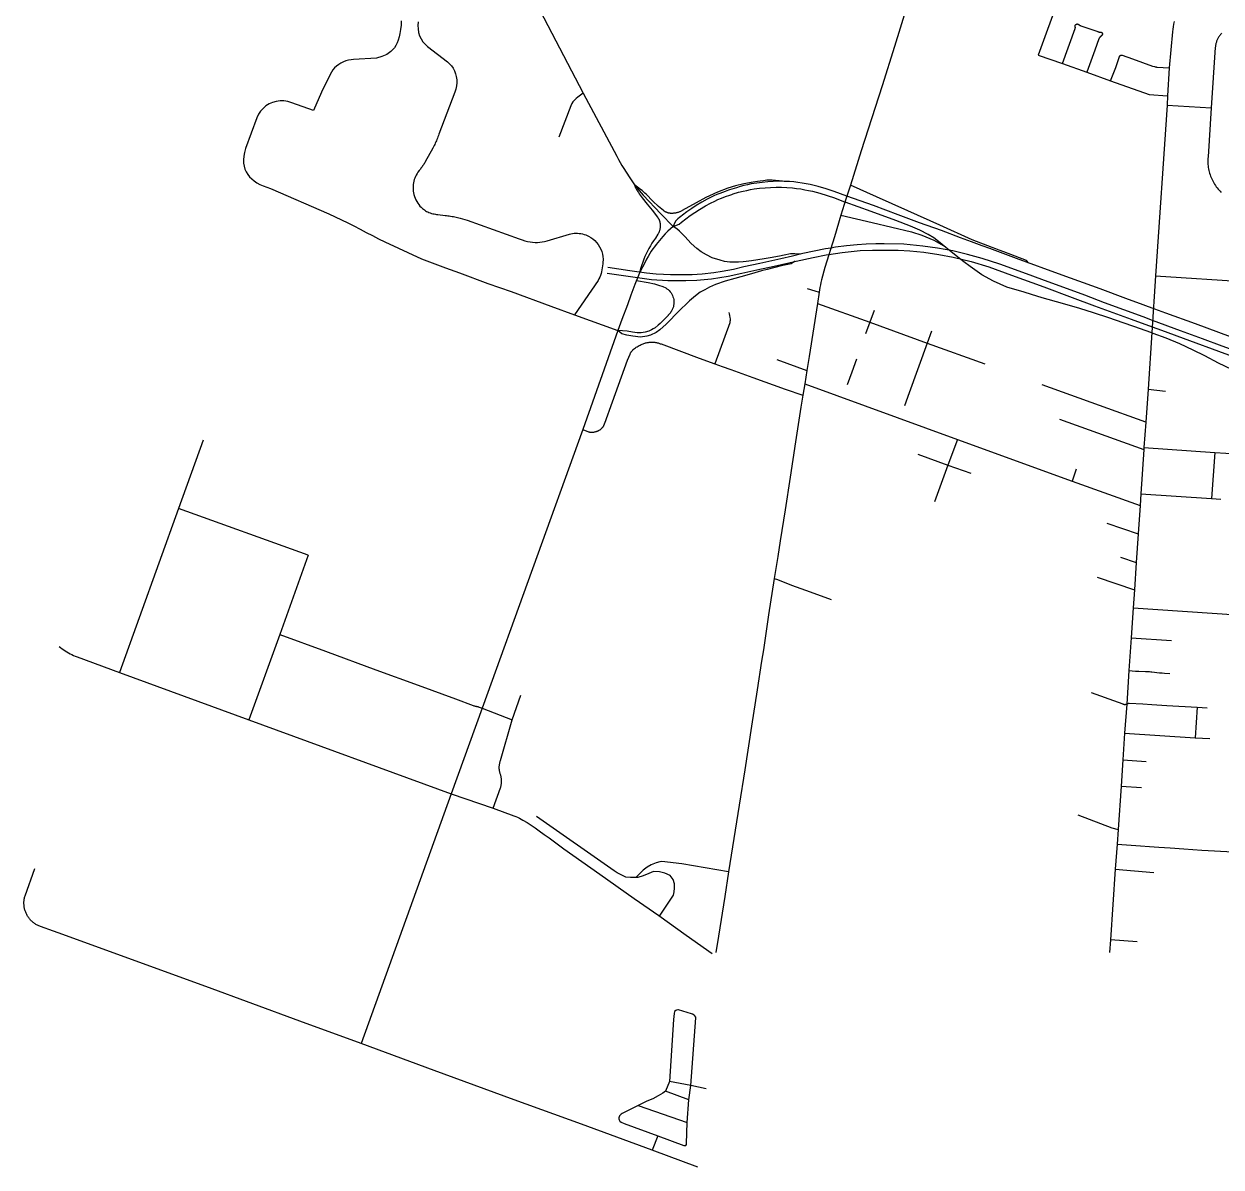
# Model space of a CAD drawing. Header units: inches. Extents: x 326453 to 344102, y 4677180 to 4689621.
# Drawn here: x 326453 to 330396, y 4679215 to 4682980 of the extents above; entities that cross this region are included whole.
import ezdxf

# ---------------------------------------------------------------- set-up
doc = ezdxf.new("R2010")
doc.units = ezdxf.units.IN
doc.header["$MEASUREMENT"] = 0
doc.layers.add('Street_Centreline', color=7, linetype='Continuous')

msp = doc.modelspace()

# ---------------------------------------------------------------- linework, layer by layer
at = {"layer": 'Street_Centreline'}
for p, q in [((329918.5441, 4683221.5143), (329793.4729, 4682877.283)), ((329793.4729, 4682877.283), (329873.5642, 4682849.3581)), ((329873.5642, 4682849.3581), (329953.3705, 4682821.1481)), ((330225.3698, 4682835.114), (330219.5303, 4682743.7576)), ((329953.3706, 4682821.1481), (330032.1751, 4682793.1782)), ((330219.5303, 4682743.7576), (330217.9421, 4682712.5799)), ((330217.9421, 4682712.5799), (330180.464, 4682150.0322)), ((330217.9421, 4682712.5799), (330363.4793, 4682703.2972)), ((330180.464, 4682150.0322), (330155.2799, 4681777.148)), ((330180.464, 4682150.0322), (330790.1912, 4682111.0952)), ((329071.9139, 4682096.4325), (329066.5932, 4682059.5493)), ((329066.5932, 4682059.5493), (329038.9545, 4681884.5792)), ((329066.5932, 4682059.5493), (329239.2561, 4681997.771)), ((329253.2513, 4682036.2991), (329239.2561, 4681997.771)), ((328266.2358, 4682022.0191), (328409.4536, 4681970.3095)), ((329239.2561, 4681997.771), (329225.1688, 4681959.1142)), ((329239.2561, 4681997.771), (329428.3255, 4681929.1252)), ((328409.4536, 4681970.3095), (328293.3453, 4681644.2999)), ((329442.4597, 4681967.6028), (329428.3255, 4681929.1252)), ((329428.3255, 4681929.1252), (329368.4844, 4681764.9136)), ((329428.3255, 4681929.1252), (329617.3947, 4681860.4794)), ((329038.9545, 4681884.5792), (329031.697, 4681838.6352)), ((329194.7639, 4681875.8244), (329179.4197, 4681833.5713)), ((328932.5186, 4681874.8211), (329031.697, 4681838.6352)), ((329031.697, 4681838.6352), (329024.71, 4681794.403)), ((329179.4196, 4681833.5709), (329164.0753, 4681791.3179)), ((329024.71, 4681794.403), (329017.9173, 4681757.1967)), ((329024.71, 4681794.403), (329527.7072, 4681611.6179)), ((329368.4844, 4681764.9136), (329352.8975, 4681722.1411)), ((329995.5309, 4681723.181), (329806.4639, 4681791.8336)), ((330155.2799, 4681777.148), (330147.9078, 4681668.422)), ((330155.2799, 4681777.148), (330212.5915, 4681770.408)), ((330147.9078, 4681668.422), (329995.5309, 4681723.181)), ((329864.2114, 4681678.7848), (330141.4649, 4681577.8732)), ((328293.3453, 4681644.2999), (327961.7382, 4680726.6584)), ((330147.9078, 4681668.422), (330141.9107, 4681584.6246)), ((327043.3024, 4681608.6197), (326962.0511, 4681384.556)), ((329527.7072, 4681611.6179), (329496.3404, 4681527.2478)), ((329527.7072, 4681611.6179), (329905.5523, 4681474.2829)), ((329396.7448, 4681562.9462), (329496.3404, 4681527.2478)), ((330141.4649, 4681577.8732), (330131.8541, 4681432.3318)), ((330141.9107, 4681584.6246), (330141.4649, 4681577.8732)), ((330141.9107, 4681584.6246), (330375.1892, 4681568.6701)), ((330375.1892, 4681568.6701), (330364.7864, 4681417.1308)), ((330375.1892, 4681568.6701), (330938.8661, 4681530.8849)), ((329496.3404, 4681527.2478), (329452.3371, 4681405.9288)), ((329496.3404, 4681527.2478), (329572.0282, 4681500.2605)), ((329919.0296, 4681513.2336), (329905.5523, 4681474.2829)), ((329905.5523, 4681474.2829), (330129.335, 4681393.4566)), ((330131.8541, 4681432.3318), (330129.335, 4681393.4566)), ((330131.8541, 4681432.3318), (330364.7864, 4681417.1308)), ((330364.7864, 4681417.1308), (330394.6245, 4681415.1841)), ((326962.0511, 4681384.556), (326767.21, 4680844.1648)), ((327388.8832, 4681229.9822), (326962.0511, 4681384.556)), ((330129.335, 4681393.4566), (330123.0033, 4681300.6398)), ((330019.9298, 4681335.8005), (330123.0033, 4681300.6398)), ((330123.0033, 4681300.6398), (330116.5643, 4681206.251)), ((327388.8832, 4681229.9822), (327295.8191, 4680968.6165)), ((330064.278, 4681224.087), (330116.5643, 4681206.251)), ((330116.5643, 4681206.251), (330110.4129, 4681116.077)), ((329987.8604, 4681157.3668), (330110.4129, 4681116.077)), ((330110.4129, 4681116.077), (330106.154, 4681056.6376)), ((330106.154, 4681056.6376), (330099.572, 4680957.5693)), ((330106.154, 4681056.6376), (330448.1337, 4681033.425)), ((327295.8191, 4680968.6165), (327194.0478, 4680688.2078)), ((330099.572, 4680957.5693), (330092.2268, 4680849.9515)), ((330099.572, 4680957.5693), (330232.9783, 4680949.0631)), ((326767.21, 4680844.1648), (327194.0478, 4680688.2078)), ((330092.2268, 4680849.9515), (330085.3038, 4680739.9665)), ((328061.1313, 4680688.5455), (328089.0606, 4680769.6253)), ((330085.3038, 4680739.9665), (330078.1661, 4680643.8991)), ((327961.7382, 4680726.6584), (327859.8836, 4680444.8008)), ((327961.7382, 4680726.6584), (328061.1313, 4680688.5455)), ((330317.7199, 4680729.8913), (330310.8739, 4680629.1311)), ((330317.7199, 4680729.8913), (330350.5461, 4680727.7564)), ((327194.0478, 4680688.2078), (327859.8836, 4680444.8008)), ((330078.1661, 4680643.8991), (330072.444, 4680556.764)), ((330078.1661, 4680643.8991), (330310.8739, 4680629.1311)), ((330310.8739, 4680629.1311), (330358.8296, 4680626.0878)), ((330072.444, 4680556.764), (330066.6197, 4680469.6397)), ((330072.444, 4680556.764), (330148.6601, 4680550.7543)), ((330066.6197, 4680469.6397), (330056.5438, 4680326.7243)), ((330066.6197, 4680469.6397), (330133.6146, 4680464.7324)), ((327859.8836, 4680444.8008), (327563.7072, 4679621.5329)), ((327859.8836, 4680444.8008), (327998.5649, 4680396.5657)), ((330056.5438, 4680326.7243), (330053.7218, 4680278.9835)), ((330053.7218, 4680278.9835), (330047.6322, 4680195.7093)), ((330047.6322, 4680195.7093), (330031.5121, 4679963.5525)), ((330047.6322, 4680195.7093), (330174.3217, 4680185.5398)), ((326565.3772, 4679986.36), (326550.6303, 4679991.6985)), ((327051.8975, 4679809.3892), (326565.3772, 4679986.36)), ((330031.5121, 4679963.5525), (330028.8809, 4679921.9028)), ((330119.1409, 4679957.2688), (330031.5121, 4679963.5525)), ((327361.5885, 4679695.7163), (327051.8975, 4679809.3892)), ((327563.7072, 4679621.5329), (327361.5885, 4679695.7163)), ((327804.4554, 4679533.3589), (327563.7072, 4679621.5329)), ((328067.6379, 4679436.7642), (327804.4554, 4679533.3589)), ((328579.5558, 4679496.8796), (328565.6772, 4679465.071)), ((328648.9939, 4679483.9163), (328579.5558, 4679496.8796)), ((328642.5325, 4679436.2382), (328648.9939, 4679483.9163)), ((328700.5265, 4679473.0388), (328648.9939, 4679483.9163)), ((328289.4139, 4679355.7667), (328067.6379, 4679436.7642)), ((328642.5325, 4679436.2382), (328565.6772, 4679465.071)), ((328637.7905, 4679361.978), (328642.5325, 4679436.2382)), ((328475.573, 4679417.882), (328637.7905, 4679361.978)), ((328521.8272, 4679270.5155), (328289.4139, 4679355.7667)), ((328540.3731, 4679317.3144), (328521.8272, 4679270.5155)), ((328672.9994, 4679215.0026), (328521.8272, 4679270.5155))]:
    msp.add_line(p, q, dxfattribs=at)
for points in [[(327982.4445, 4683387.7853), (327988.8931, 4683355.3158), (327990.1669, 4683349.3918), (327991.6264, 4683343.5108), (327993.2701, 4683337.6786), (327995.0966, 4683331.9011), (327997.1039, 4683326.1839), (327999.2901, 4683320.5326), (328001.6531, 4683314.953), (328004.1904, 4683309.4504), (328006.8995, 4683304.0304), (328062.6422, 4683198.6487), (328295.2605, 4682752.4136)], [(329384.7465, 4683117.0395), (329320.2947, 4682905.6721), (329279.3756, 4682776.5108), (329211.0045, 4682562.4686), (329174.8527, 4682448.7737)], [(327695.7417, 4682990.6701), (327694.9097, 4682975.5134), (327693.5065, 4682961.6171), (327691.5324, 4682948.9243), (327688.9876, 4682937.3785), (327685.8723, 4682926.9227), (327682.1869, 4682917.5004), (327677.9316, 4682909.0548), (327673.1067, 4682901.5292), (327661.7492, 4682889.0109), (327648.1164, 4682879.4918), (327632.2104, 4682872.518), (327614.0336, 4682867.6357), (327538.9442, 4682862.7201), (327530.3484, 4682862.0989), (327521.7704, 4682860.6012), (327513.3069, 4682858.2631), (327505.0549, 4682855.1212), (327497.1112, 4682851.2117), (327489.5726, 4682846.5709), (327482.536, 4682841.2352), (327476.0983, 4682835.2409), (327470.3561, 4682828.6244), (327465.4065, 4682821.4221), (327461.3462, 4682813.6701), (327433.4891, 4682755.0771), (327406.1076, 4682695.1234)], [(327751.7037, 4682986.4964), (327750.7045, 4682974.9787), (327751.1552, 4682963.5101), (327753.0223, 4682952.2634), (327756.2719, 4682941.4114), (327760.8703, 4682931.1269), (327766.7839, 4682921.5827), (327773.9789, 4682912.9516), (327782.4215, 4682905.4064), (327848.0048, 4682855.0548), (327855.051, 4682848.8576), (327861.2829, 4682841.7573), (327866.652, 4682833.8611), (327871.1095, 4682825.2763), (327874.6068, 4682816.1103), (327877.0953, 4682806.4704), (327878.5264, 4682796.4639), (327878.8513, 4682786.198), (327878.0215, 4682775.7802), (327875.9884, 4682765.3176), (327872.7032, 4682754.9177), (327819.8887, 4682616.462), (327818.2713, 4682612.2524), (327816.6284, 4682608.0496), (327814.9543, 4682603.8574), (327813.2432, 4682599.6794), (327811.4895, 4682595.5195), (327809.6875, 4682591.3814), (327807.8313, 4682587.269), (327805.9152, 4682583.1859), (327803.9337, 4682579.1359), (327801.8808, 4682575.1227), (327799.7509, 4682571.1503), (327774.6453, 4682525.447), (327772.9571, 4682522.7368), (327771.2536, 4682520.0694), (327769.5343, 4682517.4402), (327767.7982, 4682514.8447), (327766.0449, 4682512.2786), (327764.2735, 4682509.7372), (327762.4835, 4682507.216), (327760.674, 4682504.7105), (327758.8444, 4682502.2163), (327756.994, 4682499.7287), (327755.1221, 4682497.2434), (327750.7587, 4682491.4829), (327747.6782, 4682487.0821), (327744.8995, 4682482.4278), (327742.4303, 4682477.555), (327740.2784, 4682472.4984), (327738.4516, 4682467.2928), (327736.9576, 4682461.9731), (327735.8043, 4682456.5742), (327734.9995, 4682451.1308), (327734.5509, 4682445.6778), (327734.4663, 4682440.25), (327734.7535, 4682434.8823), (327735.2372, 4682429.4677), (327736.0075, 4682423.7077), (327737.2509, 4682417.9036), (327738.9453, 4682412.1067), (327741.0691, 4682406.3685), (327743.6003, 4682400.7402), (327746.5172, 4682395.2733), (327749.7978, 4682390.0191), (327753.4204, 4682385.029), (327757.3631, 4682380.3543), (327761.6041, 4682376.0465), (327766.1215, 4682372.1568), (327772.2523, 4682367.3249), (327775.6953, 4682364.8353), (327779.3264, 4682362.6211), (327783.1215, 4682360.6647), (327787.0569, 4682358.9484), (327791.1086, 4682357.4544), (327795.2528, 4682356.1653), (327799.4656, 4682355.0632), (327803.7231, 4682354.1305), (327808.0015, 4682353.3496), (327812.2769, 4682352.7027), (327816.5253, 4682352.1723), (327840.4921, 4682349.4615), (327844.9812, 4682348.9254), (327849.466, 4682348.3315), (327853.9444, 4682347.6777), (327858.4144, 4682346.9619), (327862.8741, 4682346.1822), (327867.3215, 4682345.3363), (327871.7546, 4682344.4224), (327876.1713, 4682343.4382), (327880.5698, 4682342.3817), (327884.9479, 4682341.251), (327889.3038, 4682340.0438), (327912.3092, 4682333.4448), (328084.4983, 4682272.0459), (328093.9445, 4682268.7006), (328103.012, 4682265.9487), (328111.7512, 4682263.7796), (328120.2126, 4682262.1826), (328128.4468, 4682261.1472), (328136.5044, 4682260.6627), (328144.4358, 4682260.7187), (328152.2916, 4682261.3044), (328160.1224, 4682262.4093), (328167.9786, 4682264.0228), (328175.9109, 4682266.1343), (328249.5405, 4682287.9091), (328254.7652, 4682289.2392), (328260.1179, 4682290.1888), (328265.5642, 4682290.7657), (328271.0699, 4682290.9774), (328276.6008, 4682290.8315), (328282.1224, 4682290.3357), (328287.6006, 4682289.4977), (328293.0011, 4682288.325), (328298.2895, 4682286.8254), (328303.4316, 4682285.0063), (328308.3931, 4682282.8756), (328312.8354, 4682280.7877), (328319.9944, 4682276.86), (328326.7831, 4682272.0308), (328333.1359, 4682266.4065), (328338.987, 4682260.0935), (328344.271, 4682253.1983), (328348.922, 4682245.8272), (328352.8746, 4682238.0866), (328356.0631, 4682230.083), (328358.4218, 4682221.9228), (328359.8852, 4682213.7123), (328360.3876, 4682205.558), (328360.3876, 4682202.4614), (328359.8641, 4682196.0765), (328359.2524, 4682189.643), (328358.5168, 4682183.1915), (328357.6214, 4682176.7525), (328356.5307, 4682170.3562), (328355.2088, 4682164.0332), (328353.6201, 4682157.814), (328351.7288, 4682151.7289), (328349.4991, 4682145.8084), (328346.8954, 4682140.083), (328343.882, 4682134.583), (328266.2358, 4682022.0191)], [(329873.5642, 4682849.3581), (329915.2389, 4682964.561), (329915.3651, 4682964.9289), (329915.479, 4682965.3008), (329915.5803, 4682965.6763), (329915.669, 4682966.055), (329915.7451, 4682966.4365), (329915.8083, 4682966.8202), (329915.8588, 4682967.2059), (329915.8963, 4682967.5931), (329915.9208, 4682967.9812), (329915.9324, 4682968.37), (329915.931, 4682968.759), (329915.9166, 4682969.1477), (329915.8892, 4682969.5356), (329915.8489, 4682969.9225), (329915.7956, 4682970.3078), (329915.7296, 4682970.6911), (329915.6507, 4682971.072), (329915.5592, 4682971.45), (329915.5034, 4682971.6815), (329915.4557, 4682971.9147), (329915.4161, 4682972.1495), (329915.3848, 4682972.3856), (329915.3617, 4682972.6226), (329915.3469, 4682972.8602), (329915.3405, 4682973.0982), (329915.3423, 4682973.3363), (329915.3524, 4682973.5742), (329915.3709, 4682973.8116), (329915.3976, 4682974.0482), (329915.4326, 4682974.2837), (329915.4757, 4682974.5179), (329915.527, 4682974.7504), (329915.5864, 4682974.9809), (329915.6539, 4682975.2093), (329915.7292, 4682975.4352), (329915.8124, 4682975.6583), (329915.9033, 4682975.8783), (329916.0018, 4682976.0951), (329916.1079, 4682976.3083), (329916.2213, 4682976.5176), (329916.342, 4682976.7229), (329916.4698, 4682976.9238), (329916.6045, 4682977.1201), (329916.7459, 4682977.3117), (329916.894, 4682977.4981), (329917.0485, 4682977.6793), (329917.2092, 4682977.855), (329917.376, 4682978.0249), (329917.5486, 4682978.189), (329917.7268, 4682978.3469), (329917.9104, 4682978.4985), (329918.0992, 4682978.6435), (329918.2929, 4682978.7819), (329918.4914, 4682978.9135), (329918.6943, 4682979.0381), (329918.9015, 4682979.1554), (329919.1126, 4682979.2655), (329919.3274, 4682979.3682), (329919.5457, 4682979.4633), (329919.7672, 4682979.5507), (329919.9916, 4682979.6303), (329920.2186, 4682979.702), (329920.448, 4682979.7658), (329920.6795, 4682979.8215), (329920.9128, 4682979.8691), (329921.1476, 4682979.9086), (329921.3837, 4682979.9398), (329921.6207, 4682979.9627), (329921.8583, 4682979.9774), (329922.0963, 4682979.9838), (329922.3344, 4682979.9818), (329922.5723, 4682979.9715), (329922.8097, 4682979.953), (329923.0463, 4682979.9261), (329923.2818, 4682979.8911), (329923.5159, 4682979.8478), (329923.7484, 4682979.7963), (329923.979, 4682979.7368), (329924.2073, 4682979.6693), (329924.4331, 4682979.5938), (329924.6562, 4682979.5106), (329924.8762, 4682979.4195), (329925.0929, 4682979.3209), (329925.306, 4682979.2147), (329925.5153, 4682979.1012), (329925.7205, 4682978.9804), (329925.9214, 4682978.8525), (329926.1176, 4682978.7177), (329926.3091, 4682978.5762), (329926.4955, 4682978.428), (329926.6766, 4682978.2734), (329927.1951, 4682977.83), (329927.728, 4682977.404), (329928.2747, 4682976.9959), (329928.8346, 4682976.606), (329929.4071, 4682976.235), (329929.9915, 4682975.883), (329930.5873, 4682975.5506), (329931.1938, 4682975.2381), (329931.8102, 4682974.9458), (329932.436, 4682974.6741), (329933.0705, 4682974.4232), (329933.7128, 4682974.1934), (329989.4805, 4682954.6221), (329990.2255, 4682954.374), (329990.9782, 4682954.1499), (329991.7376, 4682953.9501), (329992.5031, 4682953.7747), (329993.2738, 4682953.624), (329994.0489, 4682953.498), (329994.8276, 4682953.397), (329995.8444, 4682953.2997), (329996.864, 4682953.2381), (329997.8851, 4682953.2123), (329998.9065, 4682953.2223), (329999.1153, 4682953.2243), (329999.3241, 4682953.2191), (329999.5326, 4682953.2067), (329999.7406, 4682953.187), (329999.9477, 4682953.1601), (330000.1537, 4682953.126), (330000.3585, 4682953.0848), (330000.5617, 4682953.0364), (330000.7631, 4682952.9811), (330000.9624, 4682952.9187), (330001.1595, 4682952.8495), (330001.354, 4682952.7735), (330001.5458, 4682952.6907), (330001.7346, 4682952.6014), (330001.9201, 4682952.5055), (330002.1022, 4682952.4032), (330002.2807, 4682952.2947), (330002.4552, 4682952.18), (330002.6257, 4682952.0594), (330002.7919, 4682951.9328), (330002.9536, 4682951.8006), (330003.1105, 4682951.6628), (330003.2626, 4682951.5197), (330003.4097, 4682951.3714), (330003.5515, 4682951.218), (330003.6878, 4682951.0598), (330003.8186, 4682950.897), (330003.9436, 4682950.7297), (330004.0628, 4682950.5581), (330004.1759, 4682950.3825), (330004.2829, 4682950.2031), (330004.3835, 4682950.0201), (330004.4777, 4682949.8337), (330004.5654, 4682949.6442), (330004.6465, 4682949.4517), (330004.7208, 4682949.2565), (330004.7882, 4682949.0588), (330004.8488, 4682948.8589), (330004.9023, 4682948.657), (330004.9489, 4682948.4534), (330004.9883, 4682948.2483), (330005.0205, 4682948.042), (330005.0456, 4682947.8346), (330005.0634, 4682947.6265), (330005.074, 4682947.4179), (330005.0774, 4682947.2091), (330005.0735, 4682947.0002), (330005.0623, 4682946.7917), (330005.0439, 4682946.5836), (330005.0182, 4682946.3764), (330004.9854, 4682946.1701), (330004.9454, 4682945.9651), (330004.8983, 4682945.7616), (330004.8442, 4682945.5599), (330004.783, 4682945.3602), (330004.715, 4682945.1627), (330004.6402, 4682944.9677), (330004.5586, 4682944.7754), (330004.3662, 4682944.3628), (330004.1595, 4682943.9571), (330003.9387, 4682943.5589), (330003.7041, 4682943.1687), (330003.456, 4682942.787), (330003.1946, 4682942.4142), (330002.9203, 4682942.0508), (330002.6334, 4682941.6972), (330002.3344, 4682941.3539), (330002.0234, 4682941.0213), (330001.701, 4682940.6998), (330001.3676, 4682940.3898), (330001.0235, 4682940.0917), (330000.6691, 4682939.8058), (330000.3049, 4682939.5326), (329999.7972, 4682939.152), (329999.3027, 4682938.7544), (329998.8221, 4682938.3402), (329998.3558, 4682937.9099), (329997.9044, 4682937.4639), (329997.4684, 4682937.0029), (329997.0484, 4682936.5274), (329996.6447, 4682936.0378), (329996.258, 4682935.5347), (329995.8886, 4682935.0189), (329995.5369, 4682934.4907), (329995.2034, 4682933.9509), (329994.8885, 4682933.4001), (329994.5925, 4682932.8389), (329994.3157, 4682932.2679), (329994.0585, 4682931.6878), (329993.8212, 4682931.0994), (329993.604, 4682930.5032), (329980.0156, 4682893.4175), (329953.3706, 4682821.1481)], [(330240.8922, 4682987.557), (330239.215, 4682979.2525), (330237.8041, 4682970.8987), (330236.6612, 4682962.504), (330235.7873, 4682954.077), (330225.3698, 4682835.114)], [(330397.4519, 4682949.3673), (330395.7016, 4682947.4315), (330394.0182, 4682945.4373), (330392.4035, 4682943.387), (330390.8594, 4682941.283), (330389.3877, 4682939.1278), (330387.9901, 4682936.9238), (330386.6682, 4682934.6735), (330385.4236, 4682932.3797), (330384.2576, 4682930.0449), (330383.1717, 4682927.6718), (330382.1671, 4682925.2631), (330381.2449, 4682922.8217), (330380.4062, 4682920.3504), (330379.6519, 4682917.852), (330378.983, 4682915.3294), (330378.4003, 4682912.7855), (330377.9043, 4682910.2233), (330377.4957, 4682907.6457), (330377.175, 4682905.0557), (330376.9424, 4682902.4563), (330363.4793, 4682703.2972)], [(330032.1751, 4682793.1782), (330048.8664, 4682836.9362), (330061.4056, 4682872.8033), (330061.4881, 4682873.0268), (330061.5783, 4682873.2473), (330061.676, 4682873.4646), (330061.7812, 4682873.6784), (330061.8938, 4682873.8884), (330062.0135, 4682874.0944), (330062.1403, 4682874.2961), (330062.274, 4682874.4934), (330062.4144, 4682874.6858), (330062.5614, 4682874.8734), (330062.7148, 4682875.0557), (330062.8745, 4682875.2326), (330063.0401, 4682875.4039), (330063.2116, 4682875.5693), (330063.3886, 4682875.7287), (330063.5711, 4682875.8819), (330063.7588, 4682876.0287), (330063.9514, 4682876.169), (330064.1488, 4682876.3024), (330064.3507, 4682876.429), (330064.5568, 4682876.5485), (330064.7669, 4682876.6608), (330064.9808, 4682876.7658), (330065.1982, 4682876.8633), (330065.4188, 4682876.9533), (330065.6425, 4682877.0356), (330065.8688, 4682877.11), (330066.0976, 4682877.1767), (330066.3285, 4682877.2353), (330066.5613, 4682877.286), (330066.7957, 4682877.3285), (330067.0315, 4682877.363), (330067.2683, 4682877.3892), (330067.5059, 4682877.4073), (330067.744, 4682877.4171), (330067.9822, 4682877.4187), (330068.2204, 4682877.412), (330068.4582, 4682877.3971), (330068.6954, 4682877.374), (330068.9316, 4682877.3427), (330069.1666, 4682877.3033), (330069.4, 4682877.2558), (330069.6317, 4682877.2002), (330069.8614, 4682877.1366), (330103.7556, 4682864.7759), (330170.1507, 4682841.3137), (330176.951, 4682839.4379), (330178.5868, 4682839.0118), (330180.2341, 4682838.6329), (330181.8917, 4682838.3015), (330183.5581, 4682838.0178), (330185.232, 4682837.7821), (330225.3698, 4682835.114)], [(330032.1751, 4682793.1782), (330158.891, 4682747.9435), (330219.5303, 4682743.7576)], [(328295.2605, 4682752.4136), (328286.0484, 4682745.9541), (328277.1006, 4682739.3172), (328271.3278, 4682734.5559), (328266.1339, 4682729.4794), (328260.9837, 4682723.0949), (328257.4815, 4682718.358), (328254.3729, 4682710.4598), (328214.4673, 4682606.9023)], [(328295.2605, 4682752.4136), (328405.9172, 4682544.2247), (328411.0317, 4682533.9323), (328416.5055, 4682523.8264), (328422.3318, 4682513.9195), (328428.5034, 4682504.224), (328446.5724, 4682476.9117), (328463.5136, 4682450.66)], [(327406.1076, 4682695.1234), (327335.343, 4682720.3108), (327322.2864, 4682724.5141), (327309.2432, 4682726.6109), (327296.3806, 4682726.7254), (327283.8655, 4682724.9819), (327271.865, 4682721.5043), (327260.546, 4682716.417), (327250.0758, 4682709.844), (327240.6212, 4682701.9094), (327232.3493, 4682692.7376), (327225.4272, 4682682.4525), (327220.022, 4682671.1784), (327182.6409, 4682569.3233), (327179.0036, 4682556.31), (327176.7548, 4682544.0215), (327175.8481, 4682532.4394), (327176.237, 4682521.5455), (327177.8752, 4682511.3215), (327180.7163, 4682501.7493), (327184.7137, 4682492.8105), (327189.8212, 4682484.4869), (327195.9924, 4682476.7602), (327203.1807, 4682469.6121), (327211.3398, 4682463.0245), (327220.4234, 4682456.9791), (327230.3849, 4682451.4576), (327241.1781, 4682446.4417), (327265.0735, 4682437.8539), (327457.4247, 4682354.2745), (327478.2818, 4682344.9211), (327498.942, 4682335.144), (327519.4474, 4682325.034), (327539.8402, 4682314.6812), (327560.1625, 4682304.1762), (327580.4564, 4682293.6094), (327600.7641, 4682283.0712), (327621.1276, 4682272.652), (327641.5892, 4682262.4422), (327762.7345, 4682206.2719), (327841.3968, 4682176.6482), (327887.7151, 4682160.0471), (327981.2881, 4682125.6265), (328057.1617, 4682098.4617), (328187.9724, 4682050.527), (328266.2358, 4682022.0191)], [(330363.4793, 4682703.2972), (330352.9456, 4682541.9751), (330352.5615, 4682537.0332), (330352.3492, 4682532.0809), (330352.309, 4682527.1243), (330352.4411, 4682522.1692), (330352.7451, 4682517.2217), (330353.2209, 4682512.2878), (330353.8677, 4682507.3734), (330354.6848, 4682502.4844), (330355.6713, 4682497.6267), (330356.8259, 4682492.8062), (330358.1472, 4682488.0288), (330359.6337, 4682483.3001), (330361.2835, 4682478.6259), (330363.0947, 4682474.0118), (330365.0651, 4682469.4634), (330367.1923, 4682464.9863), (330369.4737, 4682460.5857), (330371.9065, 4682456.2669), (330374.4879, 4682452.0353), (330377.2148, 4682447.896), (330380.0837, 4682443.8538), (330383.0914, 4682439.9137), (330386.234, 4682436.0805), (330389.5079, 4682432.3587), (330392.9092, 4682428.7529), (330396.4336, 4682425.2675)], [(328962.9605, 4682461.2184), (328917.7703, 4682465.9727), (328899.8583, 4682465.0923), (328888.6999, 4682463.6247), (328877.4285, 4682462.2457), (328868.8728, 4682460.5685), (328854.591, 4682458.6791), (328824.1653, 4682453.2243), (328797.0947, 4682446.6895), (328771.8292, 4682439.1017), (328737.0066, 4682426.1507), (328698.6129, 4682408.2371), (328667.4846, 4682390.5931), (328621.2148, 4682365.5493), (328619.3619, 4682364.4752), (328617.475, 4682363.4622), (328615.5561, 4682362.511), (328613.6072, 4682361.6229), (328611.6304, 4682360.7987), (328609.6279, 4682360.0393), (328607.6017, 4682359.3456), (328605.554, 4682358.7181), (328603.4869, 4682358.1577), (328601.3802, 4682357.6586), (328599.2588, 4682357.2263), (328597.1248, 4682356.8613), (328594.9803, 4682356.5639), (328592.8275, 4682356.3345), (328590.6685, 4682356.1733), (328588.5055, 4682356.0805), (328586.3406, 4682356.0561), (328584.176, 4682356.1001), (328582.7504, 4682356.176), (328581.3281, 4682356.3003), (328579.9109, 4682356.4728), (328578.5003, 4682356.6935), (328577.0981, 4682356.9621), (328575.7059, 4682357.2781), (328574.3251, 4682357.6413), (328572.9576, 4682358.0513), (328571.6047, 4682358.5075), (328570.2682, 4682359.0094), (328568.9495, 4682359.5565), (328567.6502, 4682360.1482), (328566.3717, 4682360.7836), (328565.1156, 4682361.4622), (328563.8833, 4682362.1831), (328562.6762, 4682362.9455), (328561.4957, 4682363.7485), (328560.3432, 4682364.5912), (328559.2201, 4682365.4726), (328542.6459, 4682378.9405), (328524.7564, 4682396.4453), (328502.4512, 4682419.0686), (328498.0394, 4682423.1889), (328493.5163, 4682427.1867), (328488.8851, 4682431.0588), (328484.1495, 4682434.8024), (328463.5136, 4682450.66)], [(328463.5136, 4682450.66), (328466.4205, 4682443.6758), (328467.7233, 4682440.6746), (328469.1167, 4682437.7144), (328470.5992, 4682434.7978), (328472.1696, 4682431.9276), (328473.8263, 4682429.1063), (328476.684, 4682424.5654), (328479.6816, 4682420.1155), (328482.8161, 4682415.7611), (328486.0845, 4682411.5062), (328489.4836, 4682407.355), (328505.8264, 4682386.0897), (328521.6435, 4682366.2459), (328539.5757, 4682344.1476), (328540.4148, 4682343.0571), (328541.2168, 4682341.9391), (328541.9806, 4682340.7946), (328542.7055, 4682339.6251), (328543.3906, 4682338.4318), (328544.0351, 4682337.2161), (328544.6383, 4682335.9794), (328545.1995, 4682334.7231), (328545.7181, 4682333.4487), (328546.1935, 4682332.1574), (328546.6251, 4682330.8509), (328547.0125, 4682329.5307), (328547.3552, 4682328.1981), (328547.6528, 4682326.8547), (328547.9051, 4682325.5021), (328548.1116, 4682324.1417), (328548.3638, 4682321.988), (328548.5414, 4682319.827), (328548.6442, 4682317.661), (328548.6722, 4682315.4929), (328548.6252, 4682313.325), (328548.5033, 4682311.1601), (328548.3068, 4682309.0006), (328548.0357, 4682306.8493), (328547.6905, 4682304.7086), (328547.3711, 4682303.0844), (328546.9966, 4682301.4721), (328546.5675, 4682299.8734), (328546.0843, 4682298.2903), (328545.5476, 4682296.7245), (328544.9579, 4682295.1778), (328544.3159, 4682293.6521), (328543.6224, 4682292.1491), (328542.8782, 4682290.6706), (328542.0842, 4682289.2183), (328541.2412, 4682287.7938), (328532.8266, 4682274.6279), (328527.0287, 4682266.21), (328521.5377, 4682257.9523), (328516.3192, 4682249.5198), (328511.3788, 4682240.9214), (328506.7217, 4682232.1663), (328502.3529, 4682223.2638), (328498.2771, 4682214.2235), (328494.4986, 4682205.0549), (328491.0215, 4682195.7678), (328487.8494, 4682186.3722), (328484.9857, 4682176.878), (328480.9248, 4682160.8251)], [(328463.5136, 4682450.66), (328468.5994, 4682444.0549), (328473.8644, 4682437.5917), (328479.3048, 4682431.2754), (328492.7977, 4682416.0379), (328550.2653, 4682354.9769), (328591.118, 4682313.4334)], [(329163.5216, 4682412.8803), (329121.3385, 4682428.2852), (329095.3195, 4682436.7585), (329069.0311, 4682444.3754), (329055.7283, 4682447.7496), (329042.4278, 4682450.9129), (329029.0772, 4682453.7487), (329015.6323, 4682456.1346), (329002.1128, 4682458.0803), (328988.5354, 4682459.5902), (328974.9153, 4682460.6663), (328956.866, 4682461.4998), (328938.7983, 4682461.7278), (328920.6673, 4682461.1547), (328902.5726, 4682459.997), (328884.5307, 4682458.2475), (328866.5597, 4682455.9037), (328848.6787, 4682452.9657), (328836.3803, 4682450.5153), (328824.1739, 4682447.6431), (328812.074, 4682444.3523), (328800.0949, 4682440.6465), (328777.3578, 4682433.841), (328773.2442, 4682432.4704), (328762.0169, 4682428.4626), (328753.7753, 4682425.3454), (328745.071, 4682421.8761), (328738.0399, 4682418.938), (328727.894, 4682414.4798), (328716.2961, 4682409.0588), (328703.5336, 4682402.6785), (328685.5762, 4682393.061), (328667.119, 4682381.9131), (328652.2508, 4682372.2503), (328635.8213, 4682360.6914), (328621.6741, 4682349.9381), (328616.6385, 4682345.8268), (328611.8434, 4682342.0537), (328607.1564, 4682338.1469), (328599.795, 4682331.6981), (328595.8654, 4682324.1979), (328591.118, 4682313.4334)], [(328591.118, 4682313.4334), (328611.3321, 4682320.6992), (328618.7933, 4682326.9552), (328623.272, 4682330.5988), (328628.2431, 4682334.5484), (328633.1719, 4682338.3685), (328647.0889, 4682348.6628), (328662.342, 4682359.1575), (328678.2134, 4682369.2636), (328697.7425, 4682380.6111), (328714.0848, 4682389.3181), (328728.2064, 4682396.2358), (328738.9127, 4682401.3106), (328750.0503, 4682405.9295), (328757.7683, 4682409.0739), (328766.4415, 4682412.4383), (328774.1144, 4682415.2193), (328784.1571, 4682418.7686), (328789.0997, 4682420.4078), (328806.5652, 4682425.4567), (328821.6299, 4682429.1092), (328833.7714, 4682431.9597), (328845.9967, 4682434.393), (328858.2924, 4682436.4059), (328876.141, 4682438.7122), (328894.0534, 4682440.4214), (328912.0134, 4682441.5302), (328930.006, 4682442.0352), (328948.018, 4682441.932), (328966.0391, 4682441.2152), (328984.0644, 4682439.8761), (328997.6967, 4682438.3996), (329011.3353, 4682436.4627), (329025.0013, 4682434.0448), (329037.4323, 4682431.878), (329049.852, 4682429.2807), (329062.227, 4682426.265), (329074.5312, 4682422.8404), (329098.9026, 4682415.2066), (329123.0604, 4682406.7863), (329157.4194, 4682393.4615)], [(329174.8527, 4682448.7737), (329160.3124, 4682402.7145), (329144.0272, 4682350.627)], [(329761.5057, 4682193.3591), (329754.8721, 4682200.9523), (329680.0443, 4682229.6088), (329664.4954, 4682235.3346), (329654.0204, 4682239.0972), (329642.2359, 4682243.3507), (329575.9956, 4682268.8629), (329469.5255, 4682316.7291), (329364.6098, 4682363.9668), (329260.9291, 4682410.286), (329174.8527, 4682448.7737)], [(330431.8878, 4681841.5366), (330387.955, 4681862.8648), (330342.9141, 4681886.6271), (330304.1288, 4681905.6994), (330259.7135, 4681926.6478), (330215.6109, 4681944.7821), (330172.7595, 4681960.4152), (330167.7821, 4681962.2592), (330109.022, 4681984.0282), (330073.9902, 4681995.9093), (330026.7598, 4682011.855), (329975.776, 4682028.4261), (329930.8845, 4682042.2833), (329873.6451, 4682059.167), (329807.022, 4682078.2394), (329771.3646, 4682088.8698), (329746.9675, 4682096.0611), (329690.3536, 4682113.2574), (329646.5638, 4682132.9551), (329607.9316, 4682153.6909), (329569.772, 4682181.2051), (329548.503, 4682196.0373), (329534.2826, 4682207.1966), (329500.1993, 4682234.5648), (329489.4466, 4682244.246), (329470.9016, 4682259.234), (329449.3972, 4682275.0108), (329430.8522, 4682286.8434), (329404.2184, 4682300.8453), (329373.3492, 4682314.3936), (329325.0826, 4682332.102), (329243.9538, 4682362.4205), (329157.4195, 4682393.4615)], [(330426.9555, 4681949.0527), (330312.0524, 4681991.79), (330213.6455, 4682027.3693), (330178.1826, 4682040.8099), (330139.2333, 4682055.1385), (330082.4895, 4682076.0369), (329997.2289, 4682107.2262), (329872.7671, 4682152.7593), (329722.2594, 4682207.6803), (329634.5982, 4682240.1042), (329608.8373, 4682249.5108), (329573.6249, 4682262.3535), (329537.6029, 4682275.9435), (329474.6288, 4682299.235), (329403.1655, 4682325.2945), (329332.5891, 4682351.203), (329250.9201, 4682381.5878), (329163.5216, 4682412.8803)], [(329144.0272, 4682350.627), (329122.2855, 4682279.3259), (329090.6217, 4682178.1181), (329079.825, 4682136.9889), (329077.8545, 4682128.8493), (329076.1147, 4682120.6573), (329074.607, 4682112.4195), (329071.9139, 4682096.4325)], [(329144.0272, 4682350.627), (329246.2199, 4682326.3305), (329376.1731, 4682294.8188), (329410.2925, 4682284.7782), (329449.5138, 4682267.5659), (329483.2758, 4682249.2332)], [(328591.118, 4682313.4334), (328582.2151, 4682305.3932), (328573.5917, 4682297.0539), (328565.2577, 4682288.4254), (328557.2228, 4682279.5177), (328546.2763, 4682266.698), (328535.5914, 4682253.6594), (328529.9604, 4682246.4296), (328524.5441, 4682239.0375), (328519.3471, 4682231.4896), (328514.374, 4682223.7923), (328508.8292, 4682214.6203), (328503.5657, 4682205.2839), (328498.5883, 4682195.7919), (328480.9248, 4682160.8251), (328477.2132, 4682151.2155), (328465.4124, 4682121.8358), (328452.2263, 4682086.6385), (328440.6999, 4682055.1746), (328422.4396, 4682006.7937), (328409.4536, 4681970.3095)], [(329011.0679, 4682221.8708), (328991.6425, 4682223.0542), (328977.9224, 4682222.9113), (328957.0654, 4682218.7804), (328941.2425, 4682215.6171), (328910.7473, 4682210.0093), (328891.3282, 4682206.5584), (328870.183, 4682203.1075), (328849.0378, 4682199.5128), (328832.1013, 4682197.1719), (328821.3129, 4682196.0216), (328806.2092, 4682195.1589), (328792.6878, 4682194.8713), (328778.3032, 4682195.734), (328760.898, 4682198.0346), (328746.0819, 4682201.4856), (328720.2669, 4682210.0106), (328700.5601, 4682219.2131), (328683.7303, 4682229.7097), (328668.9142, 4682240.3501), (328650.9336, 4682257.1733), (328629.213, 4682279.7481), (328612.0386, 4682297.3685), (328603.4079, 4682305.5644), (328591.118, 4682313.4334)], [(329110.5898, 4682241.9427), (329092.6957, 4682238.9327), (329055.4499, 4682231.6681), (329018.0224, 4682223.4954), (328984.5921, 4682215.6859), (328945.6241, 4682206.7502), (328876.2198, 4682191.3129), (328823.5306, 4682179.6895), (328789.7492, 4682171.7812), (328752.6411, 4682164.4721), (328725.0385, 4682160.2693), (328687.0163, 4682156.4321), (328654.1125, 4682154.0566), (328629.4347, 4682153.143), (328582.1537, 4682153.4848), (328559.8522, 4682154.5811), (328534.7556, 4682156.1768), (328503.0714, 4682159.4026), (328448.7977, 4682166.734), (328376.3348, 4682178.171)], [(329103.9686, 4682220.7713), (329147.6015, 4682227.4419), (329207.2718, 4682233.5911), (329247.5646, 4682235.1284), (329282.0134, 4682235.4358), (329332.3265, 4682234.8252), (329371.0814, 4682232.9804), (329417.2183, 4682228.676), (329465.8157, 4682220.9896), (329513.798, 4682212.0733), (329573.3218, 4682197.9028), (329631.4542, 4682180.0703), (329705.8882, 4682152.7065), (329812.1785, 4682114.1857), (329905.0673, 4682079.1355), (329979.1938, 4682052.0792), (330099.6429, 4682008.0049), (330169.1585, 4681982.6395)], [(330170.5863, 4682003.7795), (330139.4776, 4682015.3213), (330012.4371, 4682061.2876), (329946.6665, 4682086.7137), (329806.0809, 4682138.3631), (329755.3903, 4682157.2511), (329666.9413, 4682189.1004), (329608.8015, 4682207.4435), (329560.3612, 4682220.582), (329512.0325, 4682232.387), (329461.7053, 4682241.6494), (329413.2593, 4682248.3944), (329350.759, 4682254.3877), (329286.2602, 4682255.8406), (329258.5306, 4682255.8391), (329227.0988, 4682254.2046), (329197.8473, 4682252.3884), (329162.4183, 4682248.7561), (329126.2627, 4682244.579), (329110.5898, 4682241.9427)], [(328373.8819, 4682158.7899), (328519.6742, 4682137.8828), (328574.1157, 4682134.8082), (328632.8632, 4682134.8082), (328669.7727, 4682136.3455), (328717.6697, 4682140.6634), (328772.7264, 4682149.2722), (328817.6328, 4682159.1109), (328866.9286, 4682169.8698), (328924.4458, 4682182.783), (328996.7268, 4682199.0783), (329052.3986, 4682211.0692), (329095.3131, 4682219.448), (329103.9686, 4682220.7713)], [(328993.3831, 4682198.3245), (328979.7616, 4682190.1971), (328946.8806, 4682182.904), (328901.1871, 4682171.7636), (328882.2409, 4682167.0846), (328860.3972, 4682160.6232), (328834.427, 4682152.7698), (328794.5286, 4682141.8522), (328762.2088, 4682132.9398), (328731.2263, 4682122.245), (328710.6044, 4682113.4904), (328695.2246, 4682104.8009), (328679.8448, 4682096.3341), (328665.1337, 4682084.9709), (328645.296, 4682068.4831), (328633.9283, 4682057.5655), (328617.8798, 4682041.5233), (328600.0482, 4682023.6987), (328579.9876, 4682003.4231), (328567.8679, 4681991.0348), (328547.1386, 4681972.0961), (328534.8793, 4681963.8522), (328517.0477, 4681955.1627), (328504.1197, 4681951.1521), (328484.0591, 4681948.924), (328458.4261, 4681951.1521), (328439.0342, 4681955.1627), (328422.4588, 4681958.9481), (328409.4536, 4681970.3095)], [(328470.841, 4682134.9935), (328509.2534, 4682128.3331), (328530.0749, 4682123.965), (328543.3382, 4682120.0629), (328557.6717, 4682115.1924), (328566.7421, 4682110.4549), (328570.8181, 4682107.8056), (328574.5976, 4682104.8497), (328578.1051, 4682101.5756), (328581.3138, 4682098.0082), (328584.1995, 4682094.1748), (328586.74, 4682090.1045), (328588.9162, 4682085.8282), (328590.7113, 4682081.3785), (328592.1119, 4682076.7893), (328593.1071, 4682072.0956), (328593.6894, 4682067.3329), (328593.8544, 4682062.5376), (328593.6009, 4682057.7462), (328592.9307, 4682052.9951), (328591.849, 4682048.3205), (328590.364, 4682043.7579), (328588.4869, 4682039.3422), (328587.8068, 4682037.9671), (328587.0902, 4682036.6107), (328586.3392, 4682035.2731), (328585.5557, 4682033.9542), (328584.7418, 4682032.6539), (328583.8994, 4682031.3718), (328583.0303, 4682030.1077), (328582.1364, 4682028.8609), (328581.2195, 4682027.631), (328580.2813, 4682026.4173), (328579.3235, 4682025.219), (328578.3477, 4682024.0353), (328577.3554, 4682022.8653), (328576.3483, 4682021.7081), (328575.3278, 4682020.5627), (328574.2954, 4682019.428), (328573.2524, 4682018.3029), (328572.2004, 4682017.1864), (328571.1406, 4682016.0773), (328569.003, 4682013.8763), (328566.8501, 4682011.6902), (328565.7711, 4682010.5997), (328558.2757, 4682002.9443), (328553.9687, 4681998.5545), (328548.3104, 4681993.3206), (328542.3143, 4681987.7489), (328532.0111, 4681979.4758), (328525.5927, 4681975.3393), (328519.6811, 4681972.1314), (328510.898, 4681968.1637), (328499.5814, 4681964.7025), (328486.3432, 4681962.5435), (328472.7227, 4681962.3274), (328457.5889, 4681964.7046), (328439.8607, 4681968.5946), (328409.4536, 4681970.3095)], [(329032.5682, 4682109.1935), (329057.609, 4682100.6764), (329071.9139, 4682096.4325)], [(328774.7936, 4682029.6742), (328775.9441, 4682025.3915), (328776.9013, 4682019.2355), (328777.8132, 4682013.3707), (328778.603, 4682008.2915), (328778.603, 4682003.0593), (328778.437, 4681999.6323), (328777.866, 4681997.3395), (328777.4762, 4681995.7744), (328728.5995, 4681861.0621)], [(331302.9927, 4681356.2106), (331281.7011, 4681386.5645), (331263.6059, 4681410.1135), (331235.5547, 4681444.1807), (331209.2503, 4681473.9202), (331175.8709, 4681509.644), (331145.7568, 4681538.6582), (331094.6556, 4681585.2144), (331046.4006, 4681623.4768), (331005.7648, 4681653.5791), (330939.2545, 4681697.2108), (330907.3264, 4681715.3447), (330858.3458, 4681741.4574), (330809.9575, 4681764.595), (330774.764, 4681779.8274), (330737.0308, 4681794.3345), (330705.4655, 4681806.4842), (330646.9637, 4681828.1168), (330526.5076, 4681872.3634), (330399.7376, 4681919.2328), (330334.2392, 4681943.3661), (330262.2558, 4681969.769), (330170.5863, 4682003.7795)], [(330169.1585, 4681982.6395), (330199.9136, 4681971.4174), (330292.0395, 4681937.1932), (330387.6965, 4681901.8355), (330528.4356, 4681850.7243), (330614.8653, 4681818.7486), (330663.7703, 4681801.2235), (330744.5546, 4681770.9863), (330801.7642, 4681747.312), (330872.8149, 4681711.9543), (330913.7229, 4681689.8173), (330996.3367, 4681637.4005), (331036.9371, 4681606.9622), (331077.2299, 4681575.294), (331103.2255, 4681552.3729), (331141.3653, 4681517.3227), (331184.7339, 4681473.0487), (331230.5631, 4681421.0883), (331279.1636, 4681357.792)], [(328293.3453, 4681644.2999), (328312.9673, 4681636.6687), (328313.6996, 4681636.398), (328314.4406, 4681636.152), (328315.1895, 4681635.9312), (328315.9453, 4681635.7356), (328316.7074, 4681635.5656), (328317.4747, 4681635.4213), (328318.2464, 4681635.3029), (328319.0217, 4681635.2105), (328319.7996, 4681635.1442), (328320.5794, 4681635.1042), (328321.36, 4681635.0904), (328322.1406, 4681635.1028), (328324.1937, 4681635.2045), (328326.2421, 4681635.3747), (328328.2838, 4681635.6131), (328330.3163, 4681635.9197), (328332.3375, 4681636.2939), (328334.3451, 4681636.7353), (328336.3368, 4681637.2436), (328338.3104, 4681637.8181), (328340.2637, 4681638.4582), (328341.6115, 4681638.9515), (328342.9411, 4681639.4917), (328344.251, 4681640.0781), (328345.5396, 4681640.7101), (328346.8052, 4681641.3868), (328348.0464, 4681642.1074), (328349.2616, 4681642.8711), (328350.4493, 4681643.6768), (328351.608, 4681644.5236), (328352.7364, 4681645.4105), (328353.833, 4681646.3364), (328354.8965, 4681647.3001), (328355.9256, 4681648.3005), (328356.8567, 4681649.2701), (328357.7546, 4681650.2706), (328358.6182, 4681651.3008), (328359.4466, 4681652.3595), (328360.2388, 4681653.4456), (328360.994, 4681654.5578), (328361.7111, 4681655.6948), (328362.3895, 4681656.8553), (328363.0284, 4681658.0381), (328363.627, 4681659.2418), (328364.1847, 4681660.465), (328364.7008, 4681661.7063), (328365.1747, 4681662.9643), (328365.6059, 4681664.2375), (328365.9939, 4681665.5246), (328391.2767, 4681735.7631), (328441.0212, 4681872.8405), (328449.3806, 4681892.6583), (328449.9495, 4681893.9449), (328450.5621, 4681895.2113), (328451.2177, 4681896.456), (328451.9156, 4681897.6774), (328452.6549, 4681898.8742), (328453.4348, 4681900.045), (328454.2544, 4681901.1884), (328455.1126, 4681902.3031), (328456.0086, 4681903.3877), (328456.9411, 4681904.4409), (328457.9092, 4681905.4616), (328458.9117, 4681906.4486), (328459.9474, 4681907.4006), (328461.0151, 4681908.3166), (328463.8992, 4681910.6279), (328466.8572, 4681912.8441), (328469.8858, 4681914.9626), (328472.9819, 4681916.9812), (328476.1422, 4681918.8977), (328479.3633, 4681920.7103), (328482.6417, 4681922.4168), (328485.9741, 4681924.0155), (328489.3568, 4681925.5047), (328492.7863, 4681926.8828), (328495.2009, 4681927.7624), (328497.6431, 4681928.5623), (328500.1102, 4681929.2816), (328502.5996, 4681929.9194), (328505.1087, 4681930.4751), (328507.6346, 4681930.9482), (328510.1747, 4681931.338), (328512.7262, 4681931.6443), (328515.2864, 4681931.8665), (328517.8525, 4681932.0046), (328520.4218, 4681932.0583), (328522.9914, 4681932.0276), (328525.644, 4681931.9087), (328528.2912, 4681931.7024), (328530.9303, 4681931.4092), (328533.5582, 4681931.0292), (328536.1722, 4681930.563), (328538.7695, 4681930.0109), (328541.3471, 4681929.3737), (328543.9024, 4681928.652), (328546.4326, 4681927.8465), (328548.9349, 4681926.9582), (328551.4065, 4681925.988), (328677.0296, 4681879.6632), (328728.5995, 4681861.0621)], [(328728.5995, 4681861.0621), (328752.8139, 4681852.0144), (328781.4719, 4681841.8703), (328853.5528, 4681815.8447), (328959.8706, 4681776.8004), (329017.9173, 4681757.1967)], [(329017.9173, 4681757.1967), (329011.7873, 4681717.4966), (328994.0552, 4681603.2934), (328976.1521, 4681487.6001), (328959.7493, 4681379.8928), (328943.5519, 4681277.1464), (328935.5415, 4681225.4321), (328924.1446, 4681153.7166)], [(328924.1446, 4681153.7166), (328905.6249, 4681033.6587), (328888.3689, 4680918.9659), (328882.617, 4680880.7225), (328868.1383, 4680787.0607), (328849.1801, 4680666.6442), (328826.7899, 4680523.8398), (328808.4593, 4680406.7937), (328786.5186, 4680269.7747), (328773.9084, 4680187.0051), (328761.3342, 4680106.2137), (328740.6717, 4679975.6149), (328732.0867, 4679921.6732)], [(328924.1446, 4681153.7166), (328934.8261, 4681149.9919), (328980.9138, 4681132.0947), (329042.618, 4681109.2474), (329111.4385, 4681084.107)], [(327295.8191, 4680968.6165), (327446.1391, 4680913.7323), (327611.5623, 4680853.1621), (327751.9317, 4680801.7729), (327874.7563, 4680756.8645), (327932.8094, 4680735.136), (327934.3347, 4680734.5914), (327935.8759, 4680734.0935), (327937.4315, 4680733.6427), (327939.0001, 4680733.2395), (327940.5802, 4680732.8841), (327942.1704, 4680732.5771), (327943.7693, 4680732.3186), (327945.1506, 4680732.0925), (327946.5234, 4680731.8194), (327947.886, 4680731.4994), (327949.2369, 4680731.133), (327950.5745, 4680730.7206), (327951.8971, 4680730.2627), (327961.7382, 4680726.6584)], [(326569.0129, 4680929.9838), (326573.8118, 4680926.0015), (326578.7371, 4680922.1767), (326583.7837, 4680918.5134), (326588.9463, 4680915.0154), (326594.2194, 4680911.6864), (326599.5975, 4680908.5299), (326605.0751, 4680905.5492), (326610.6463, 4680902.7474), (326616.3053, 4680900.1275), (326622.0461, 4680897.6922), (326627.8628, 4680895.4441), (326767.21, 4680844.1648)], [(330092.2268, 4680849.9515), (330114.5499, 4680848.7478), (330125.5171, 4680848.338), (330146.9109, 4680847.6194), (330156.1543, 4680847.1572), (330160.1621, 4680846.8982), (330164.1606, 4680846.5223), (330168.1465, 4680846.03), (330193.2838, 4680843.3096), (330201.5351, 4680842.556), (330209.8071, 4680842.0788), (330227.5904, 4680840.9516)], [(329967.7803, 4680778.4796), (330056.8903, 4680745.7626), (330071.9011, 4680740.2254), (330072.5457, 4680739.9998), (330073.1974, 4680739.7959), (330073.8555, 4680739.6138), (330074.5194, 4680739.4539), (330075.1882, 4680739.3162), (330075.8612, 4680739.2009), (330076.5378, 4680739.1081), (330077.217, 4680739.038), (330077.8982, 4680738.9907), (330078.5806, 4680738.9661), (330079.2635, 4680738.9643), (330079.946, 4680738.9853), (330080.6275, 4680739.0291), (330081.3071, 4680739.0957), (330081.9841, 4680739.1849), (330082.6577, 4680739.2967), (330083.3273, 4680739.4309), (330083.992, 4680739.5874), (330084.6511, 4680739.766), (330085.3038, 4680739.9665)], [(330085.3038, 4680739.9665), (330085.7694, 4680740.2753), (330086.2447, 4680740.5688), (330086.7294, 4680740.8468), (330087.2227, 4680741.1089), (330087.7243, 4680741.3549), (330088.2336, 4680741.5845), (330088.7501, 4680741.7975), (330089.2732, 4680741.9936), (330089.6189, 4680742.1105), (330089.9683, 4680742.2158), (330090.3209, 4680742.3096), (330090.6765, 4680742.3916), (330091.0346, 4680742.4619), (330091.3948, 4680742.5202), (330091.7567, 4680742.5667), (330092.12, 4680742.6011), (330092.4842, 4680742.6235), (330092.849, 4680742.6339), (330093.2139, 4680742.6322), (330093.5786, 4680742.6184), (330137.8189, 4680740.2144), (330167.5726, 4680738.7745), (330216.9864, 4680735.7565), (330317.7199, 4680729.8913)], [(327998.5649, 4680396.5657), (328022.4201, 4680463.8947), (328023.1312, 4680466.0158), (328023.7697, 4680468.1599), (328024.3348, 4680470.3245), (328024.826, 4680472.507), (328025.2425, 4680474.7051), (328025.5839, 4680476.916), (328025.8499, 4680479.1373), (328026.0401, 4680481.3663), (328026.1543, 4680483.6005), (328026.1924, 4680485.8373), (328026.1543, 4680488.0741), (328026.0401, 4680490.3084), (328025.8499, 4680492.5374), (328025.5839, 4680494.7587), (328025.2425, 4680496.9696), (328024.826, 4680499.1676), (328024.3348, 4680501.3502), (328023.7697, 4680503.5148), (328023.1312, 4680505.6589), (328022.4201, 4680507.78), (328021.6751, 4680510.0021), (328021.0062, 4680512.2483), (328020.4142, 4680514.5159), (328019.8997, 4680516.8024), (328019.4633, 4680519.1051), (328019.1056, 4680521.4213), (328018.8269, 4680523.7484), (328018.6277, 4680526.0836), (328018.508, 4680528.4242), (328018.4681, 4680530.7675), (328018.508, 4680533.1108), (328018.6277, 4680535.4514), (328018.8269, 4680537.7866), (328019.1056, 4680540.1137), (328019.4633, 4680542.4299), (328019.8997, 4680544.7326), (328020.4142, 4680547.0191), (328021.0062, 4680549.2867), (328021.6751, 4680551.5329), (328022.4201, 4680553.755), (328061.1313, 4680688.5455)], [(327998.5649, 4680396.5657), (328066.6032, 4680371.8299), (328072.7723, 4680369.4655), (328078.8559, 4680366.889), (328084.8467, 4680364.1036), (328090.7375, 4680361.1127), (328096.5213, 4680357.9196), (328110.2596, 4680349.7322), (328123.7337, 4680341.1171), (328136.9304, 4680332.0827), (328149.8367, 4680322.6381), (328165.9429, 4680310.7642), (328182.3337, 4680299.2863), (328231.0107, 4680263.3619), (328349.3201, 4680180.1076), (328462.7174, 4680099.7298), (328543.8414, 4680043.0117), (328634.4776, 4679978.7942), (328719.9479, 4679918.3229)], [(328468.6706, 4680168.5248), (328450.4272, 4680168.2847), (328435.5765, 4680170.0844), (328422.5258, 4680175.9331), (328407.225, 4680183.5814), (328396.4244, 4680190.3299), (328141.6511, 4680369.4616)], [(329924.0082, 4680374.7855), (330036.1158, 4680332.6729), (330056.5438, 4680326.7243)], [(330053.7218, 4680278.9835), (330099.3318, 4680275.7368), (330190.8423, 4680268.8533), (330227.9521, 4680265.9722), (330272.9776, 4680263.0946), (330332.1893, 4680258.9838), (330435.5381, 4680253.0091), (330547.0839, 4680246.018), (330586.2386, 4680243.7533), (330662.7203, 4680239.848)], [(328773.9496, 4680187.2754), (328620.3234, 4680213.2498), (328554.0662, 4680221.3295), (328547.7728, 4680220.4479), (328534.914, 4680217.0345), (328519.3646, 4680210.4891), (328505.4519, 4680203.1256), (328492.3577, 4680193.3076), (328486.629, 4680187.5804), (328468.6706, 4680168.5248)], [(326550.6303, 4679991.6985), (326507.3724, 4680007.3582), (326504.7609, 4680008.3229), (326502.1839, 4680009.3764), (326499.6446, 4680010.5175), (326497.1458, 4680011.7449), (326494.6905, 4680013.0572), (326492.2816, 4680014.4528), (326489.9219, 4680015.93), (326487.6141, 4680017.4872), (326485.361, 4680019.1224), (326483.1653, 4680020.8339), (326481.0294, 4680022.6196), (326478.956, 4680024.4774), (326476.9473, 4680026.4051), (326475.0059, 4680028.4004), (326473.1339, 4680030.461), (326471.3336, 4680032.5846), (326469.6071, 4680034.7685), (326467.9563, 4680037.0103), (326466.3833, 4680039.3073), (326464.8899, 4680041.6568), (326463.4778, 4680044.056), (326462.1487, 4680046.5023), (326460.9041, 4680048.9926), (326459.7456, 4680051.524), (326458.6744, 4680054.0936), (326457.6918, 4680056.6985), (326456.799, 4680059.3354), (326455.997, 4680062.0014), (326455.2868, 4680064.6932), (326454.6692, 4680067.4078), (326454.1449, 4680070.142), (326453.7145, 4680072.8925), (326453.3786, 4680075.6561), (326453.1375, 4680078.4296), (326452.9915, 4680081.2098), (326452.9408, 4680083.9933), (326452.9855, 4680086.7769), (326453.1254, 4680089.5574), (326453.3605, 4680092.3314), (326453.6904, 4680095.0958), (326454.1148, 4680097.8472), (326454.6332, 4680100.5825), (326455.2449, 4680103.2984), (326455.9493, 4680105.9918), (326456.7455, 4680108.6595), (326488.6388, 4680198.1097)], [(328545.9201, 4680041.5389), (328592.3642, 4680110.7505), (328594.9392, 4680121.7132), (328595.7576, 4680133.9857), (328595.7576, 4680147.8946), (328590.8473, 4680162.6217), (328581.0266, 4680174.8942), (328563.8404, 4680183.0759), (328546.6542, 4680187.1667), (328527.0128, 4680187.9849), (328510.645, 4680182.2577), (328492.6404, 4680174.076), (328475.4542, 4680168.3488), (328468.6706, 4680168.5248)], [(328648.9939, 4679483.9163), (328665.8054, 4679706.1235), (328665.5813, 4679708.3634), (328663.1146, 4679712.9756), (328660.3135, 4679715.6634), (328655.2715, 4679718.3514), (328651.2379, 4679719.8073), (328609.3254, 4679732.8524), (328606.4571, 4679732.8524), (328602.4414, 4679732.279), (328599.5731, 4679730.5587), (328595.5169, 4679727.1192), (328594.0827, 4679720.5248), (328593.2222, 4679711.3501), (328592.6486, 4679701.0285), (328579.5558, 4679496.8796)], [(328565.6772, 4679465.071), (328556.7971, 4679458.3078), (328542.2557, 4679449.5102), (328523.8877, 4679439.9475), (328504.7543, 4679431.5323), (328475.573, 4679417.882)], [(328475.573, 4679417.882), (328423.2634, 4679391.3262), (328419.7241, 4679389.2035), (328416.6567, 4679386.3732), (328414.5331, 4679383.307), (328413.1174, 4679380.0051), (328412.6454, 4679377.1748), (328412.4095, 4679373.4011), (328413.3533, 4679370.335), (328415.4769, 4679365.6178), (328419.7241, 4679362.3159), (328429.3983, 4679358.5421), (328540.3731, 4679317.3144)], [(328540.3731, 4679317.3144), (328626.0834, 4679286.0692), (328629.6159, 4679285.5259), (328632.6049, 4679286.0692), (328634.7788, 4679288.7853), (328635.594, 4679292.3163), (328637.7905, 4679361.978)]]:
    msp.add_lwpolyline(points, dxfattribs=at)

doc.saveas('drawing.dxf')
